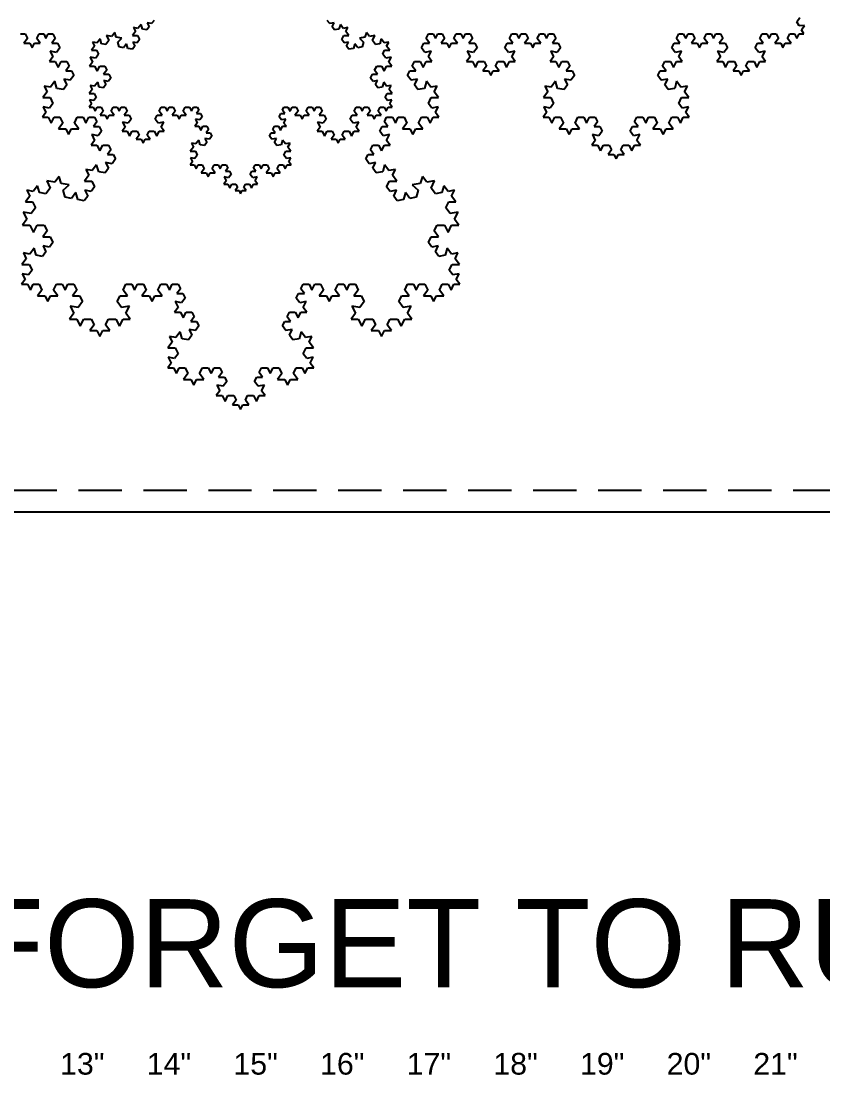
# Model space of a CAD drawing. Header units: inches. Extents: x 15 to 91, y 8 to 301.
# Drawn here: x 49.48 to 58.73, y 233.04 to 245.2 of the extents above; entities that cross this region are included whole.
import ezdxf

# ---------------------------------------------------------------- set-up
doc = ezdxf.new("R2010")
doc.units = ezdxf.units.IN
doc.header["$MEASUREMENT"] = 0
doc.linetypes.add('DASHED', pattern=[0.75, 0.5, -0.25])
doc.layers.get('Defpoints').update_dxf_attribs({"true_color": 0x000000})
doc.layers.add('2 - Engrave - Shallow (VECTOR)', color=1, linetype='Continuous', true_color=0xff0000)

msp = doc.modelspace()

# ---------------------------------------------------------------- linework, layer by layer
at = {"layer": '2 - Engrave - Shallow (VECTOR)'}
for p, q in [((51.013, 245.207), (50.985, 245.17)), ((53.041, 245.17), (53.013, 245.207)), ((58.433, 245.191), (58.466, 245.241)), ((50.8, 245.077), (50.765, 245.031)), ((50.828, 245.114), (50.777, 245.123)), ((50.777, 245.123), (50.8, 245.077)), ((50.863, 245.16), (50.828, 245.114)), ((50.879, 245.105), (50.863, 245.16)), ((50.93, 245.096), (50.879, 245.105)), ((50.958, 245.133), (50.93, 245.096)), ((50.985, 245.17), (50.934, 245.179)), ((50.934, 245.179), (50.958, 245.133)), ((53.092, 245.179), (53.041, 245.17)), ((53.069, 245.133), (53.092, 245.179)), ((53.097, 245.096), (53.069, 245.133)), ((53.147, 245.105), (53.097, 245.096)), ((53.164, 245.16), (53.147, 245.105)), ((53.198, 245.114), (53.164, 245.16)), ((53.249, 245.123), (53.198, 245.114)), ((53.226, 245.077), (53.249, 245.123)), ((53.261, 245.031), (53.226, 245.077)), ((58.46, 245.145), (58.433, 245.191)), ((58.519, 245.148), (58.46, 245.145)), ((58.486, 245.098), (58.519, 245.148)), ((58.513, 245.052), (58.486, 245.098)), ((49.472, 245.052), (49.526, 245.052)), ((49.552, 244.999), (49.512, 244.945)), ((49.526, 245.052), (49.552, 244.999)), ((49.659, 244.999), (49.686, 245.052)), ((49.699, 244.945), (49.659, 244.999)), ((49.686, 245.052), (49.74, 245.052)), ((49.74, 245.052), (49.766, 244.999)), ((49.766, 244.999), (49.793, 245.052)), ((49.793, 245.052), (49.847, 245.052)), ((49.873, 244.999), (49.833, 244.945)), ((49.847, 245.052), (49.873, 244.999)), ((50.356, 244.948), (50.305, 244.957)), ((50.305, 244.957), (50.328, 244.91)), ((50.39, 244.994), (50.356, 244.948)), ((50.407, 244.938), (50.39, 244.994)), ((50.492, 244.975), (50.458, 244.929)), ((50.527, 245.022), (50.463, 245.033)), ((50.463, 245.033), (50.492, 244.975)), ((50.562, 245.068), (50.527, 245.022)), ((50.578, 245.012), (50.562, 245.068)), ((50.642, 245.001), (50.578, 245.012)), ((50.594, 244.957), (50.642, 245.001)), ((50.61, 244.901), (50.594, 244.957)), ((50.765, 245.031), (50.823, 245.031)), ((50.819, 244.948), (50.768, 244.957)), ((50.768, 244.957), (50.791, 244.91)), ((50.847, 244.985), (50.819, 244.948)), ((50.823, 245.031), (50.847, 244.985)), ((53.18, 244.985), (53.203, 245.031)), ((53.208, 244.948), (53.18, 244.985)), ((53.203, 245.031), (53.261, 245.031)), ((53.259, 244.957), (53.208, 244.948)), ((53.235, 244.91), (53.259, 244.957)), ((53.448, 245.012), (53.385, 245.001)), ((53.385, 245.001), (53.432, 244.957)), ((53.432, 244.957), (53.416, 244.901)), ((53.465, 245.068), (53.448, 245.012)), ((53.499, 245.022), (53.465, 245.068)), ((53.563, 245.033), (53.499, 245.022)), ((53.534, 244.975), (53.563, 245.033)), ((53.569, 244.929), (53.534, 244.975)), ((53.636, 244.994), (53.62, 244.938)), ((53.671, 244.948), (53.636, 244.994)), ((53.722, 244.957), (53.671, 244.948)), ((53.698, 244.91), (53.722, 244.957)), ((54.153, 244.999), (54.18, 245.052)), ((54.193, 244.945), (54.153, 244.999)), ((54.18, 245.052), (54.233, 245.052)), ((54.233, 245.052), (54.26, 244.999)), ((54.26, 244.999), (54.287, 245.052)), ((54.287, 245.052), (54.34, 245.052)), ((54.367, 244.999), (54.327, 244.945)), ((54.34, 245.052), (54.367, 244.999)), ((54.474, 244.999), (54.501, 245.052)), ((54.514, 244.945), (54.474, 244.999)), ((54.501, 245.052), (54.554, 245.052)), ((54.554, 245.052), (54.581, 244.999)), ((54.581, 244.999), (54.608, 245.052)), ((54.608, 245.052), (54.661, 245.052)), ((54.688, 244.999), (54.648, 244.945)), ((54.661, 245.052), (54.688, 244.999)), ((55.116, 244.999), (55.143, 245.052)), ((55.156, 244.945), (55.116, 244.999)), ((55.143, 245.052), (55.196, 245.052)), ((55.196, 245.052), (55.223, 244.999)), ((55.223, 244.999), (55.25, 245.052)), ((55.25, 245.052), (55.303, 245.052)), ((55.33, 244.999), (55.29, 244.945)), ((55.303, 245.052), (55.33, 244.999)), ((55.437, 244.999), (55.464, 245.052)), ((55.477, 244.945), (55.437, 244.999)), ((55.464, 245.052), (55.517, 245.052)), ((55.517, 245.052), (55.544, 244.999)), ((55.544, 244.999), (55.571, 245.052)), ((55.571, 245.052), (55.624, 245.052)), ((55.651, 244.999), (55.611, 244.945)), ((55.624, 245.052), (55.651, 244.999)), ((57.042, 244.999), (57.069, 245.052)), ((57.082, 244.945), (57.042, 244.999)), ((57.069, 245.052), (57.122, 245.052)), ((57.122, 245.052), (57.149, 244.999)), ((57.149, 244.999), (57.176, 245.052)), ((57.176, 245.052), (57.229, 245.052)), ((57.256, 244.999), (57.216, 244.945)), ((57.229, 245.052), (57.256, 244.999)), ((57.363, 244.999), (57.39, 245.052)), ((57.403, 244.945), (57.363, 244.999)), ((57.39, 245.052), (57.443, 245.052)), ((57.443, 245.052), (57.47, 244.999)), ((57.47, 244.999), (57.497, 245.052)), ((57.497, 245.052), (57.55, 245.052)), ((57.577, 244.999), (57.537, 244.945)), ((57.55, 245.052), (57.577, 244.999)), ((58.005, 244.999), (58.032, 245.052)), ((58.045, 244.945), (58.005, 244.999)), ((58.032, 245.052), (58.085, 245.052)), ((58.085, 245.052), (58.112, 244.999)), ((58.112, 244.999), (58.139, 245.052)), ((58.139, 245.052), (58.192, 245.052)), ((58.219, 244.999), (58.179, 244.945)), ((58.192, 245.052), (58.219, 244.999)), ((58.326, 244.999), (58.353, 245.052)), ((58.366, 244.945), (58.326, 244.999)), ((58.353, 245.052), (58.406, 245.052)), ((58.406, 245.052), (58.433, 244.999)), ((58.433, 244.999), (58.46, 245.052)), ((58.46, 245.052), (58.513, 245.052)), ((49.512, 244.945), (49.579, 244.945)), ((49.579, 244.945), (49.606, 244.892)), ((49.606, 244.892), (49.633, 244.945)), ((49.633, 244.945), (49.699, 244.945)), ((49.887, 244.838), (49.813, 244.851)), ((49.813, 244.851), (49.847, 244.785)), ((49.833, 244.945), (49.9, 244.945)), ((49.927, 244.892), (49.887, 244.838)), ((49.9, 244.945), (49.927, 244.892)), ((50.328, 244.91), (50.293, 244.864)), ((50.293, 244.864), (50.351, 244.864)), ((50.351, 244.864), (50.374, 244.818)), ((50.458, 244.929), (50.407, 244.938)), ((50.661, 244.892), (50.61, 244.901)), ((50.696, 244.938), (50.661, 244.892)), ((50.712, 244.883), (50.696, 244.938)), ((50.763, 244.873), (50.712, 244.883)), ((50.791, 244.91), (50.763, 244.873)), ((53.263, 244.873), (53.235, 244.91)), ((53.314, 244.883), (53.263, 244.873)), ((53.33, 244.938), (53.314, 244.883)), ((53.365, 244.892), (53.33, 244.938)), ((53.416, 244.901), (53.365, 244.892)), ((53.62, 244.938), (53.569, 244.929)), ((53.652, 244.818), (53.675, 244.864)), ((53.675, 244.864), (53.733, 244.864)), ((53.733, 244.864), (53.698, 244.91)), ((54.1, 244.892), (54.126, 244.945)), ((54.14, 244.838), (54.1, 244.892)), ((54.126, 244.945), (54.193, 244.945)), ((54.213, 244.851), (54.14, 244.838)), ((54.18, 244.785), (54.213, 244.851)), ((54.327, 244.945), (54.394, 244.945)), ((54.394, 244.945), (54.421, 244.892)), ((54.421, 244.892), (54.447, 244.945)), ((54.447, 244.945), (54.514, 244.945)), ((54.701, 244.838), (54.628, 244.851)), ((54.628, 244.851), (54.661, 244.785)), ((54.648, 244.945), (54.715, 244.945)), ((54.742, 244.892), (54.701, 244.838)), ((54.715, 244.945), (54.742, 244.892)), ((55.063, 244.892), (55.089, 244.945)), ((55.103, 244.838), (55.063, 244.892)), ((55.089, 244.945), (55.156, 244.945)), ((55.176, 244.851), (55.103, 244.838)), ((55.143, 244.785), (55.176, 244.851)), ((55.29, 244.945), (55.357, 244.945)), ((55.357, 244.945), (55.384, 244.892)), ((55.384, 244.892), (55.41, 244.945)), ((55.41, 244.945), (55.477, 244.945)), ((55.664, 244.838), (55.591, 244.851)), ((55.591, 244.851), (55.624, 244.785)), ((55.611, 244.945), (55.678, 244.945)), ((55.705, 244.892), (55.664, 244.838)), ((55.678, 244.945), (55.705, 244.892)), ((56.988, 244.892), (57.015, 244.945)), ((57.029, 244.838), (56.988, 244.892)), ((57.015, 244.945), (57.082, 244.945)), ((57.102, 244.851), (57.029, 244.838)), ((57.069, 244.785), (57.102, 244.851)), ((57.216, 244.945), (57.283, 244.945)), ((57.283, 244.945), (57.309, 244.892)), ((57.309, 244.892), (57.336, 244.945)), ((57.336, 244.945), (57.403, 244.945)), ((57.59, 244.838), (57.517, 244.851)), ((57.517, 244.851), (57.55, 244.785)), ((57.537, 244.945), (57.604, 244.945)), ((57.63, 244.892), (57.59, 244.838)), ((57.604, 244.945), (57.63, 244.892)), ((57.951, 244.892), (57.978, 244.945)), ((57.992, 244.838), (57.951, 244.892)), ((57.978, 244.945), (58.045, 244.945)), ((58.065, 244.851), (57.992, 244.838)), ((58.032, 244.785), (58.065, 244.851)), ((58.179, 244.945), (58.246, 244.945)), ((58.246, 244.945), (58.272, 244.892)), ((58.272, 244.892), (58.299, 244.945)), ((58.299, 244.945), (58.366, 244.945)), ((49.847, 244.785), (49.806, 244.731)), ((49.806, 244.731), (49.873, 244.731)), ((49.873, 244.731), (49.907, 244.664)), ((49.907, 244.664), (49.94, 244.731)), ((49.94, 244.731), (50.007, 244.731)), ((50.007, 244.731), (50.034, 244.678)), ((50.305, 244.725), (50.27, 244.679)), ((50.34, 244.772), (50.276, 244.783)), ((50.276, 244.783), (50.305, 244.725)), ((50.374, 244.818), (50.34, 244.772)), ((53.687, 244.772), (53.652, 244.818)), ((53.75, 244.783), (53.687, 244.772)), ((53.722, 244.725), (53.75, 244.783)), ((53.756, 244.679), (53.722, 244.725)), ((53.993, 244.678), (54.019, 244.731)), ((54.019, 244.731), (54.086, 244.731)), ((54.086, 244.731), (54.12, 244.664)), ((54.12, 244.664), (54.153, 244.731)), ((54.153, 244.731), (54.22, 244.731)), ((54.22, 244.731), (54.18, 244.785)), ((54.661, 244.785), (54.621, 244.731)), ((54.621, 244.731), (54.688, 244.731)), ((54.688, 244.731), (54.722, 244.664)), ((54.722, 244.664), (54.755, 244.731)), ((54.755, 244.731), (54.822, 244.731)), ((54.822, 244.731), (54.849, 244.678)), ((54.956, 244.678), (54.982, 244.731)), ((54.982, 244.731), (55.049, 244.731)), ((55.049, 244.731), (55.083, 244.664)), ((55.083, 244.664), (55.116, 244.731)), ((55.116, 244.731), (55.183, 244.731)), ((55.183, 244.731), (55.143, 244.785)), ((55.624, 244.785), (55.584, 244.731)), ((55.584, 244.731), (55.651, 244.731)), ((55.651, 244.731), (55.684, 244.664)), ((55.684, 244.664), (55.718, 244.731)), ((55.718, 244.731), (55.785, 244.731)), ((55.785, 244.731), (55.812, 244.678)), ((56.881, 244.678), (56.908, 244.731)), ((56.908, 244.731), (56.975, 244.731)), ((56.975, 244.731), (57.009, 244.664)), ((57.009, 244.664), (57.042, 244.731)), ((57.042, 244.731), (57.109, 244.731)), ((57.109, 244.731), (57.069, 244.785)), ((57.55, 244.785), (57.51, 244.731)), ((57.51, 244.731), (57.577, 244.731)), ((57.577, 244.731), (57.61, 244.664)), ((57.61, 244.664), (57.644, 244.731)), ((57.644, 244.731), (57.711, 244.731)), ((57.711, 244.731), (57.737, 244.678)), ((57.844, 244.678), (57.871, 244.731)), ((57.871, 244.731), (57.938, 244.731)), ((57.938, 244.731), (57.972, 244.664)), ((57.972, 244.664), (58.005, 244.731)), ((58.005, 244.731), (58.072, 244.731)), ((58.072, 244.731), (58.032, 244.785)), ((50.034, 244.678), (49.994, 244.624)), ((49.994, 244.624), (50.06, 244.624)), ((50.06, 244.624), (50.087, 244.571)), ((50.27, 244.679), (50.328, 244.679)), ((50.328, 244.679), (50.357, 244.621)), ((50.357, 244.621), (50.386, 244.679)), ((50.386, 244.679), (50.444, 244.679)), ((50.467, 244.633), (50.432, 244.586)), ((50.444, 244.679), (50.467, 244.633)), ((53.559, 244.633), (53.583, 244.679)), ((53.594, 244.586), (53.559, 244.633)), ((53.583, 244.679), (53.64, 244.679)), ((53.64, 244.679), (53.669, 244.621)), ((53.669, 244.621), (53.698, 244.679)), ((53.698, 244.679), (53.756, 244.679)), ((53.939, 244.571), (53.966, 244.624)), ((53.966, 244.624), (54.033, 244.624)), ((54.033, 244.624), (53.993, 244.678)), ((54.849, 244.678), (54.808, 244.624)), ((54.808, 244.624), (54.875, 244.624)), ((54.875, 244.624), (54.902, 244.571)), ((54.902, 244.571), (54.929, 244.624)), ((54.929, 244.624), (54.996, 244.624)), ((54.996, 244.624), (54.956, 244.678)), ((55.812, 244.678), (55.771, 244.624)), ((55.771, 244.624), (55.838, 244.624)), ((55.838, 244.624), (55.865, 244.571)), ((56.828, 244.571), (56.855, 244.624)), ((56.855, 244.624), (56.922, 244.624)), ((56.922, 244.624), (56.881, 244.678)), ((57.737, 244.678), (57.697, 244.624)), ((57.697, 244.624), (57.764, 244.624)), ((57.764, 244.624), (57.791, 244.571)), ((57.791, 244.571), (57.818, 244.624)), ((57.818, 244.624), (57.885, 244.624)), ((57.885, 244.624), (57.844, 244.678)), ((49.87, 244.504), (49.82, 244.437)), ((49.893, 244.423), (49.87, 244.504)), ((50.047, 244.517), (49.974, 244.53)), ((49.974, 244.53), (50.007, 244.464)), ((50.087, 244.571), (50.047, 244.517)), ((50.363, 244.494), (50.328, 244.448)), ((50.379, 244.438), (50.363, 244.494)), ((50.432, 244.586), (50.49, 244.586)), ((50.485, 244.503), (50.434, 244.512)), ((50.434, 244.512), (50.458, 244.466)), ((50.513, 244.54), (50.485, 244.503)), ((50.49, 244.586), (50.513, 244.54)), ((53.513, 244.54), (53.536, 244.586)), ((53.541, 244.503), (53.513, 244.54)), ((53.536, 244.586), (53.594, 244.586)), ((53.592, 244.512), (53.541, 244.503)), ((53.569, 244.466), (53.592, 244.512)), ((53.664, 244.494), (53.647, 244.438)), ((53.698, 244.448), (53.664, 244.494)), ((53.979, 244.517), (53.939, 244.571)), ((54.053, 244.53), (53.979, 244.517)), ((54.019, 244.464), (54.053, 244.53)), ((54.156, 244.504), (54.133, 244.423)), ((54.207, 244.437), (54.156, 244.504)), ((55.648, 244.504), (55.598, 244.437)), ((55.671, 244.423), (55.648, 244.504)), ((55.825, 244.517), (55.751, 244.53)), ((55.751, 244.53), (55.785, 244.464)), ((55.865, 244.571), (55.825, 244.517)), ((56.868, 244.517), (56.828, 244.571)), ((56.942, 244.53), (56.868, 244.517)), ((56.908, 244.464), (56.942, 244.53)), ((57.045, 244.504), (57.022, 244.423)), ((57.095, 244.437), (57.045, 244.504)), ((49.78, 244.383), (49.729, 244.316)), ((49.82, 244.437), (49.746, 244.45)), ((49.746, 244.45), (49.78, 244.383)), ((49.967, 244.41), (49.893, 244.423)), ((50.007, 244.464), (49.967, 244.41)), ((50.3, 244.41), (50.265, 244.364)), ((50.265, 244.364), (50.323, 244.364)), ((50.328, 244.448), (50.277, 244.457)), ((50.277, 244.457), (50.3, 244.41)), ((50.323, 244.364), (50.347, 244.318)), ((50.43, 244.429), (50.379, 244.438)), ((50.458, 244.466), (50.43, 244.429)), ((53.597, 244.429), (53.569, 244.466)), ((53.647, 244.438), (53.597, 244.429)), ((53.68, 244.318), (53.703, 244.364)), ((53.749, 244.457), (53.698, 244.448)), ((53.703, 244.364), (53.761, 244.364)), ((53.726, 244.41), (53.749, 244.457)), ((53.761, 244.364), (53.726, 244.41)), ((54.059, 244.41), (54.019, 244.464)), ((54.133, 244.423), (54.059, 244.41)), ((54.28, 244.45), (54.207, 244.437)), ((54.247, 244.383), (54.28, 244.45)), ((54.297, 244.316), (54.247, 244.383)), ((55.557, 244.383), (55.507, 244.316)), ((55.598, 244.437), (55.524, 244.45)), ((55.524, 244.45), (55.557, 244.383)), ((55.745, 244.41), (55.671, 244.423)), ((55.785, 244.464), (55.745, 244.41)), ((56.948, 244.41), (56.908, 244.464)), ((57.022, 244.423), (56.948, 244.41)), ((57.169, 244.45), (57.095, 244.437)), ((57.136, 244.383), (57.169, 244.45)), ((57.186, 244.316), (57.136, 244.383)), ((49.729, 244.316), (49.813, 244.316)), ((49.847, 244.25), (49.806, 244.196)), ((49.813, 244.316), (49.847, 244.25)), ((50.291, 244.244), (50.263, 244.207)), ((50.319, 244.281), (50.268, 244.29)), ((50.268, 244.29), (50.291, 244.244)), ((50.347, 244.318), (50.319, 244.281)), ((53.708, 244.281), (53.68, 244.318)), ((53.759, 244.29), (53.708, 244.281)), ((53.735, 244.244), (53.759, 244.29)), ((53.763, 244.207), (53.735, 244.244)), ((54.18, 244.25), (54.213, 244.316)), ((54.22, 244.196), (54.18, 244.25)), ((54.213, 244.316), (54.297, 244.316)), ((55.507, 244.316), (55.591, 244.316)), ((55.624, 244.25), (55.584, 244.196)), ((55.591, 244.316), (55.624, 244.25)), ((57.069, 244.25), (57.102, 244.316)), ((57.109, 244.196), (57.069, 244.25)), ((57.102, 244.316), (57.186, 244.316)), ((49.766, 244.143), (49.726, 244.089)), ((49.806, 244.196), (49.733, 244.209)), ((49.733, 244.209), (49.766, 244.143)), ((50.263, 244.207), (50.309, 244.207)), ((50.309, 244.207), (50.333, 244.16)), ((50.333, 244.16), (50.356, 244.207)), ((50.356, 244.207), (50.402, 244.207)), ((50.425, 244.16), (50.39, 244.114)), ((50.39, 244.114), (50.448, 244.114)), ((50.402, 244.207), (50.425, 244.16)), ((50.448, 244.114), (50.472, 244.068)), ((50.472, 244.068), (50.495, 244.114)), ((50.495, 244.114), (50.553, 244.114)), ((50.518, 244.16), (50.541, 244.207)), ((50.553, 244.114), (50.518, 244.16)), ((50.541, 244.207), (50.587, 244.207)), ((50.587, 244.207), (50.61, 244.16)), ((50.61, 244.16), (50.634, 244.207)), ((50.634, 244.207), (50.68, 244.207)), ((50.703, 244.16), (50.668, 244.114)), ((50.668, 244.114), (50.726, 244.114)), ((50.68, 244.207), (50.703, 244.16)), ((50.726, 244.114), (50.749, 244.068)), ((51.027, 244.068), (51.05, 244.114)), ((51.05, 244.114), (51.108, 244.114)), ((51.073, 244.16), (51.097, 244.207)), ((51.108, 244.114), (51.073, 244.16)), ((51.097, 244.207), (51.143, 244.207)), ((51.143, 244.207), (51.166, 244.16)), ((51.166, 244.16), (51.189, 244.207)), ((51.189, 244.207), (51.235, 244.207)), ((51.259, 244.16), (51.224, 244.114)), ((51.224, 244.114), (51.282, 244.114)), ((51.235, 244.207), (51.259, 244.16)), ((51.282, 244.114), (51.305, 244.068)), ((51.305, 244.068), (51.328, 244.114)), ((51.328, 244.114), (51.386, 244.114)), ((51.351, 244.16), (51.374, 244.207)), ((51.386, 244.114), (51.351, 244.16)), ((51.374, 244.207), (51.421, 244.207)), ((51.421, 244.207), (51.444, 244.16)), ((51.444, 244.16), (51.467, 244.207)), ((51.467, 244.207), (51.513, 244.207)), ((51.532, 244.17), (51.504, 244.133)), ((51.504, 244.133), (51.55, 244.133)), ((51.513, 244.207), (51.532, 244.17)), ((51.55, 244.133), (51.569, 244.096)), ((52.458, 244.096), (52.476, 244.133)), ((52.476, 244.133), (52.522, 244.133)), ((52.495, 244.17), (52.513, 244.207)), ((52.522, 244.133), (52.495, 244.17)), ((52.513, 244.207), (52.559, 244.207)), ((52.559, 244.207), (52.583, 244.16)), ((52.583, 244.16), (52.606, 244.207)), ((52.606, 244.207), (52.652, 244.207)), ((52.675, 244.16), (52.64, 244.114)), ((52.64, 244.114), (52.698, 244.114)), ((52.652, 244.207), (52.675, 244.16)), ((52.698, 244.114), (52.722, 244.068)), ((52.722, 244.068), (52.745, 244.114)), ((52.745, 244.114), (52.803, 244.114)), ((52.768, 244.16), (52.791, 244.207)), ((52.803, 244.114), (52.768, 244.16)), ((52.791, 244.207), (52.837, 244.207)), ((52.837, 244.207), (52.86, 244.16)), ((52.86, 244.16), (52.884, 244.207)), ((52.884, 244.207), (52.93, 244.207)), ((52.953, 244.16), (52.918, 244.114)), ((52.918, 244.114), (52.976, 244.114)), ((52.93, 244.207), (52.953, 244.16)), ((52.976, 244.114), (52.999, 244.068)), ((53.277, 244.068), (53.3, 244.114)), ((53.3, 244.114), (53.358, 244.114)), ((53.323, 244.16), (53.347, 244.207)), ((53.358, 244.114), (53.323, 244.16)), ((53.347, 244.207), (53.393, 244.207)), ((53.393, 244.207), (53.416, 244.16)), ((53.416, 244.16), (53.439, 244.207)), ((53.439, 244.207), (53.485, 244.207)), ((53.509, 244.16), (53.474, 244.114)), ((53.474, 244.114), (53.532, 244.114)), ((53.485, 244.207), (53.509, 244.16)), ((53.532, 244.114), (53.555, 244.068)), ((53.555, 244.068), (53.578, 244.114)), ((53.578, 244.114), (53.636, 244.114)), ((53.601, 244.16), (53.624, 244.207)), ((53.636, 244.114), (53.601, 244.16)), ((53.624, 244.207), (53.671, 244.207)), ((53.671, 244.207), (53.694, 244.16)), ((53.694, 244.16), (53.717, 244.207)), ((53.717, 244.207), (53.763, 244.207)), ((54.294, 244.209), (54.22, 244.196)), ((54.26, 244.143), (54.294, 244.209)), ((54.3, 244.089), (54.26, 244.143)), ((55.544, 244.143), (55.504, 244.089)), ((55.584, 244.196), (55.511, 244.209)), ((55.511, 244.209), (55.544, 244.143)), ((57.182, 244.209), (57.109, 244.196)), ((57.149, 244.143), (57.182, 244.209)), ((57.189, 244.089), (57.149, 244.143)), ((49.726, 244.089), (49.793, 244.089)), ((49.793, 244.089), (49.826, 244.022)), ((49.826, 244.022), (49.86, 244.089)), ((49.86, 244.089), (49.927, 244.089)), ((49.96, 244.022), (49.91, 243.955)), ((49.927, 244.089), (49.96, 244.022)), ((50.094, 244.022), (50.127, 244.089)), ((50.144, 243.955), (50.094, 244.022)), ((50.127, 244.089), (50.194, 244.089)), ((50.194, 244.089), (50.228, 244.022)), ((50.228, 244.022), (50.261, 244.089)), ((50.261, 244.089), (50.328, 244.089)), ((50.355, 244.036), (50.315, 243.982)), ((50.315, 243.982), (50.381, 243.982)), ((50.328, 244.089), (50.355, 244.036)), ((50.381, 243.982), (50.408, 243.929)), ((50.715, 244.022), (50.651, 244.033)), ((50.651, 244.033), (50.68, 243.975)), ((50.749, 244.068), (50.715, 244.022)), ((51.062, 244.022), (51.027, 244.068)), ((51.125, 244.033), (51.062, 244.022)), ((51.097, 243.975), (51.125, 244.033)), ((51.513, 244.022), (51.485, 243.985)), ((51.485, 243.985), (51.532, 243.985)), ((51.541, 244.059), (51.49, 244.068)), ((51.49, 244.068), (51.513, 244.022)), ((51.532, 243.985), (51.555, 243.938)), ((51.569, 244.096), (51.541, 244.059)), ((51.555, 243.938), (51.578, 243.985)), ((51.578, 243.985), (51.624, 243.985)), ((51.624, 243.985), (51.643, 243.948)), ((52.384, 243.948), (52.402, 243.985)), ((52.402, 243.985), (52.448, 243.985)), ((52.448, 243.985), (52.472, 243.938)), ((52.485, 244.059), (52.458, 244.096)), ((52.472, 243.938), (52.495, 243.985)), ((52.536, 244.068), (52.485, 244.059)), ((52.495, 243.985), (52.541, 243.985)), ((52.513, 244.022), (52.536, 244.068)), ((52.541, 243.985), (52.513, 244.022)), ((52.965, 244.022), (52.901, 244.033)), ((52.901, 244.033), (52.93, 243.975)), ((52.999, 244.068), (52.965, 244.022)), ((53.312, 244.022), (53.277, 244.068)), ((53.375, 244.033), (53.312, 244.022)), ((53.347, 243.975), (53.375, 244.033)), ((53.618, 243.929), (53.645, 243.982)), ((53.645, 243.982), (53.712, 243.982)), ((53.672, 244.036), (53.698, 244.089)), ((53.712, 243.982), (53.672, 244.036)), ((53.698, 244.089), (53.765, 244.089)), ((53.765, 244.089), (53.799, 244.022)), ((53.799, 244.022), (53.832, 244.089)), ((53.832, 244.089), (53.899, 244.089)), ((53.932, 244.022), (53.882, 243.955)), ((53.899, 244.089), (53.932, 244.022)), ((54.066, 244.022), (54.1, 244.089)), ((54.116, 243.955), (54.066, 244.022)), ((54.1, 244.089), (54.166, 244.089)), ((54.166, 244.089), (54.2, 244.022)), ((54.2, 244.022), (54.233, 244.089)), ((54.233, 244.089), (54.3, 244.089)), ((55.504, 244.089), (55.571, 244.089)), ((55.571, 244.089), (55.604, 244.022)), ((55.604, 244.022), (55.638, 244.089)), ((55.638, 244.089), (55.705, 244.089)), ((55.738, 244.022), (55.688, 243.955)), ((55.705, 244.089), (55.738, 244.022)), ((55.872, 244.022), (55.905, 244.089)), ((55.922, 243.955), (55.872, 244.022)), ((55.905, 244.089), (55.972, 244.089)), ((55.972, 244.089), (56.005, 244.022)), ((56.005, 244.022), (56.039, 244.089)), ((56.039, 244.089), (56.106, 244.089)), ((56.133, 244.036), (56.092, 243.982)), ((56.092, 243.982), (56.159, 243.982)), ((56.106, 244.089), (56.133, 244.036)), ((56.159, 243.982), (56.186, 243.929)), ((56.507, 243.929), (56.534, 243.982)), ((56.534, 243.982), (56.601, 243.982)), ((56.56, 244.036), (56.587, 244.089)), ((56.601, 243.982), (56.56, 244.036)), ((56.587, 244.089), (56.654, 244.089)), ((56.654, 244.089), (56.688, 244.022)), ((56.688, 244.022), (56.721, 244.089)), ((56.721, 244.089), (56.788, 244.089)), ((56.821, 244.022), (56.771, 243.955)), ((56.788, 244.089), (56.821, 244.022)), ((56.955, 244.022), (56.988, 244.089)), ((57.005, 243.955), (56.955, 244.022)), ((56.988, 244.089), (57.055, 244.089)), ((57.055, 244.089), (57.089, 244.022)), ((57.089, 244.022), (57.122, 244.089)), ((57.122, 244.089), (57.189, 244.089)), ((49.91, 243.955), (49.994, 243.955)), ((49.994, 243.955), (50.027, 243.889)), ((50.027, 243.889), (50.06, 243.955)), ((50.06, 243.955), (50.144, 243.955)), ((50.368, 243.875), (50.295, 243.889)), ((50.295, 243.889), (50.328, 243.822)), ((50.408, 243.929), (50.368, 243.875)), ((50.68, 243.975), (50.645, 243.929)), ((50.645, 243.929), (50.703, 243.929)), ((50.703, 243.929), (50.732, 243.871)), ((50.732, 243.871), (50.761, 243.929)), ((50.761, 243.929), (50.819, 243.929)), ((50.842, 243.883), (50.807, 243.836)), ((50.819, 243.929), (50.842, 243.883)), ((50.934, 243.883), (50.958, 243.929)), ((50.969, 243.836), (50.934, 243.883)), ((50.958, 243.929), (51.015, 243.929)), ((51.015, 243.929), (51.044, 243.871)), ((51.044, 243.871), (51.073, 243.929)), ((51.073, 243.929), (51.131, 243.929)), ((51.131, 243.929), (51.097, 243.975)), ((51.643, 243.948), (51.615, 243.91)), ((51.615, 243.91), (51.661, 243.91)), ((51.68, 243.873), (51.652, 243.836)), ((51.661, 243.91), (51.68, 243.873)), ((52.347, 243.873), (52.365, 243.91)), ((52.374, 243.836), (52.347, 243.873)), ((52.365, 243.91), (52.411, 243.91)), ((52.411, 243.91), (52.384, 243.948)), ((52.93, 243.975), (52.895, 243.929)), ((52.895, 243.929), (52.953, 243.929)), ((52.953, 243.929), (52.982, 243.871)), ((52.982, 243.871), (53.011, 243.929)), ((53.011, 243.929), (53.069, 243.929)), ((53.092, 243.883), (53.057, 243.836)), ((53.069, 243.929), (53.092, 243.883)), ((53.184, 243.883), (53.208, 243.929)), ((53.219, 243.836), (53.184, 243.883)), ((53.208, 243.929), (53.265, 243.929)), ((53.265, 243.929), (53.294, 243.871)), ((53.294, 243.871), (53.323, 243.929)), ((53.323, 243.929), (53.381, 243.929)), ((53.381, 243.929), (53.347, 243.975)), ((53.658, 243.875), (53.618, 243.929)), ((53.732, 243.889), (53.658, 243.875)), ((53.698, 243.822), (53.732, 243.889)), ((53.882, 243.955), (53.966, 243.955)), ((53.966, 243.955), (53.999, 243.889)), ((53.999, 243.889), (54.033, 243.955)), ((54.033, 243.955), (54.116, 243.955)), ((55.688, 243.955), (55.771, 243.955)), ((55.771, 243.955), (55.805, 243.889)), ((55.805, 243.889), (55.838, 243.955)), ((55.838, 243.955), (55.922, 243.955)), ((56.146, 243.875), (56.072, 243.889)), ((56.072, 243.889), (56.106, 243.822)), ((56.186, 243.929), (56.146, 243.875)), ((56.547, 243.875), (56.507, 243.929)), ((56.621, 243.889), (56.547, 243.875)), ((56.587, 243.822), (56.621, 243.889)), ((56.771, 243.955), (56.855, 243.955)), ((56.855, 243.955), (56.888, 243.889)), ((56.888, 243.889), (56.922, 243.955)), ((56.922, 243.955), (57.005, 243.955)), ((50.328, 243.822), (50.288, 243.768)), ((50.288, 243.768), (50.355, 243.768)), ((50.355, 243.768), (50.388, 243.701)), ((50.388, 243.701), (50.422, 243.768)), ((50.422, 243.768), (50.488, 243.768)), ((50.488, 243.768), (50.515, 243.715)), ((50.807, 243.836), (50.865, 243.836)), ((50.865, 243.836), (50.888, 243.79)), ((50.888, 243.79), (50.911, 243.836)), ((50.911, 243.836), (50.969, 243.836)), ((51.467, 243.744), (51.432, 243.698)), ((51.495, 243.781), (51.444, 243.79)), ((51.444, 243.79), (51.467, 243.744)), ((51.529, 243.827), (51.495, 243.781)), ((51.546, 243.772), (51.529, 243.827)), ((51.597, 243.762), (51.546, 243.772)), ((51.624, 243.799), (51.597, 243.762)), ((51.652, 243.836), (51.601, 243.846)), ((51.601, 243.846), (51.624, 243.799)), ((52.425, 243.846), (52.374, 243.836)), ((52.402, 243.799), (52.425, 243.846)), ((52.43, 243.762), (52.402, 243.799)), ((52.481, 243.772), (52.43, 243.762)), ((52.497, 243.827), (52.481, 243.772)), ((52.532, 243.781), (52.497, 243.827)), ((52.583, 243.79), (52.532, 243.781)), ((52.559, 243.744), (52.583, 243.79)), ((52.594, 243.698), (52.559, 243.744)), ((53.057, 243.836), (53.115, 243.836)), ((53.115, 243.836), (53.138, 243.79)), ((53.138, 243.79), (53.161, 243.836)), ((53.161, 243.836), (53.219, 243.836)), ((53.511, 243.715), (53.538, 243.768)), ((53.538, 243.768), (53.605, 243.768)), ((53.605, 243.768), (53.638, 243.701)), ((53.638, 243.701), (53.672, 243.768)), ((53.672, 243.768), (53.738, 243.768)), ((53.738, 243.768), (53.698, 243.822)), ((56.106, 243.822), (56.066, 243.768)), ((56.066, 243.768), (56.133, 243.768)), ((56.133, 243.768), (56.166, 243.701)), ((56.166, 243.701), (56.199, 243.768)), ((56.199, 243.768), (56.266, 243.768)), ((56.266, 243.768), (56.293, 243.715)), ((56.4, 243.715), (56.427, 243.768)), ((56.427, 243.768), (56.494, 243.768)), ((56.494, 243.768), (56.527, 243.701)), ((56.527, 243.701), (56.56, 243.768)), ((56.56, 243.768), (56.627, 243.768)), ((56.627, 243.768), (56.587, 243.822)), ((50.515, 243.715), (50.475, 243.661)), ((50.475, 243.661), (50.542, 243.661)), ((50.542, 243.661), (50.569, 243.608)), ((51.432, 243.698), (51.49, 243.698)), ((51.485, 243.614), (51.434, 243.623)), ((51.434, 243.623), (51.458, 243.577)), ((51.513, 243.651), (51.485, 243.614)), ((51.49, 243.698), (51.513, 243.651)), ((52.513, 243.651), (52.536, 243.698)), ((52.541, 243.614), (52.513, 243.651)), ((52.536, 243.698), (52.594, 243.698)), ((52.592, 243.623), (52.541, 243.614)), ((52.569, 243.577), (52.592, 243.623)), ((53.458, 243.608), (53.484, 243.661)), ((53.484, 243.661), (53.551, 243.661)), ((53.551, 243.661), (53.511, 243.715)), ((56.293, 243.715), (56.253, 243.661)), ((56.253, 243.661), (56.32, 243.661)), ((56.32, 243.661), (56.347, 243.608)), ((56.347, 243.608), (56.373, 243.661)), ((56.373, 243.661), (56.44, 243.661)), ((56.44, 243.661), (56.4, 243.715)), ((50.351, 243.541), (50.301, 243.474)), ((50.375, 243.461), (50.351, 243.541)), ((50.488, 243.501), (50.448, 243.447)), ((50.529, 243.554), (50.455, 243.568)), ((50.455, 243.568), (50.488, 243.501)), ((50.569, 243.608), (50.529, 243.554)), ((51.458, 243.577), (51.43, 243.54)), ((51.43, 243.54), (51.476, 243.54)), ((51.476, 243.54), (51.499, 243.494)), ((51.499, 243.494), (51.522, 243.54)), ((51.522, 243.54), (51.569, 243.54)), ((51.569, 243.54), (51.592, 243.494)), ((51.684, 243.494), (51.708, 243.54)), ((51.708, 243.54), (51.754, 243.54)), ((51.754, 243.54), (51.777, 243.494)), ((51.777, 243.494), (51.8, 243.54)), ((51.8, 243.54), (51.847, 243.54)), ((51.865, 243.503), (51.837, 243.466)), ((51.847, 243.54), (51.865, 243.503)), ((52.161, 243.503), (52.18, 243.54)), ((52.189, 243.466), (52.161, 243.503)), ((52.18, 243.54), (52.226, 243.54)), ((52.226, 243.54), (52.249, 243.494)), ((52.249, 243.494), (52.272, 243.54)), ((52.272, 243.54), (52.319, 243.54)), ((52.319, 243.54), (52.342, 243.494)), ((52.434, 243.494), (52.458, 243.54)), ((52.458, 243.54), (52.504, 243.54)), ((52.504, 243.54), (52.527, 243.494)), ((52.527, 243.494), (52.55, 243.54)), ((52.55, 243.54), (52.597, 243.54)), ((52.597, 243.54), (52.569, 243.577)), ((53.498, 243.554), (53.458, 243.608)), ((53.571, 243.568), (53.498, 243.554)), ((53.538, 243.501), (53.571, 243.568)), ((53.578, 243.447), (53.538, 243.501)), ((53.675, 243.541), (53.652, 243.461)), ((53.725, 243.474), (53.675, 243.541)), ((49.917, 243.407), (49.867, 243.34)), ((49.94, 243.327), (49.917, 243.407)), ((50.261, 243.42), (50.211, 243.354)), ((50.301, 243.474), (50.228, 243.487)), ((50.228, 243.487), (50.261, 243.42)), ((50.448, 243.447), (50.375, 243.461)), ((51.592, 243.494), (51.557, 243.448)), ((51.557, 243.448), (51.615, 243.448)), ((51.615, 243.448), (51.638, 243.401)), ((51.638, 243.401), (51.661, 243.448)), ((51.661, 243.448), (51.719, 243.448)), ((51.719, 243.448), (51.684, 243.494)), ((51.874, 243.392), (51.823, 243.401)), ((51.823, 243.401), (51.847, 243.355)), ((51.837, 243.466), (51.884, 243.466)), ((51.902, 243.429), (51.874, 243.392)), ((51.884, 243.466), (51.902, 243.429)), ((52.124, 243.429), (52.143, 243.466)), ((52.152, 243.392), (52.124, 243.429)), ((52.143, 243.466), (52.189, 243.466)), ((52.203, 243.401), (52.152, 243.392)), ((52.18, 243.355), (52.203, 243.401)), ((52.342, 243.494), (52.307, 243.448)), ((52.307, 243.448), (52.365, 243.448)), ((52.365, 243.448), (52.388, 243.401)), ((52.388, 243.401), (52.411, 243.448)), ((52.411, 243.448), (52.469, 243.448)), ((52.469, 243.448), (52.434, 243.494)), ((53.652, 243.461), (53.578, 243.447)), ((53.799, 243.487), (53.725, 243.474)), ((53.765, 243.42), (53.799, 243.487)), ((53.815, 243.354), (53.765, 243.42)), ((54.11, 243.407), (54.086, 243.327)), ((54.16, 243.34), (54.11, 243.407)), ((49.669, 243.3), (49.619, 243.233)), ((49.693, 243.22), (49.669, 243.3)), ((49.816, 243.273), (49.766, 243.206)), ((49.867, 243.34), (49.775, 243.357)), ((49.775, 243.357), (49.816, 243.273)), ((50.032, 243.31), (49.94, 243.327)), ((49.964, 243.247), (50.032, 243.31)), ((50.211, 243.354), (50.295, 243.354)), ((50.328, 243.287), (50.288, 243.233)), ((50.295, 243.354), (50.328, 243.287)), ((51.847, 243.355), (51.819, 243.318)), ((51.819, 243.318), (51.865, 243.318)), ((51.865, 243.318), (51.888, 243.272)), ((51.888, 243.272), (51.911, 243.318)), ((51.911, 243.318), (51.958, 243.318)), ((51.976, 243.281), (51.948, 243.244)), ((51.958, 243.318), (51.976, 243.281)), ((52.05, 243.281), (52.069, 243.318)), ((52.078, 243.244), (52.05, 243.281)), ((52.069, 243.318), (52.115, 243.318)), ((52.115, 243.318), (52.138, 243.272)), ((52.138, 243.272), (52.161, 243.318)), ((52.161, 243.318), (52.208, 243.318)), ((52.208, 243.318), (52.18, 243.355)), ((53.698, 243.287), (53.732, 243.354)), ((53.738, 243.233), (53.698, 243.287)), ((53.732, 243.354), (53.815, 243.354)), ((54.086, 243.327), (53.994, 243.31)), ((53.994, 243.31), (54.063, 243.247)), ((54.252, 243.357), (54.16, 243.34)), ((54.21, 243.273), (54.252, 243.357)), ((54.26, 243.206), (54.21, 243.273)), ((54.357, 243.3), (54.334, 243.22)), ((54.407, 243.233), (54.357, 243.3)), ((49.579, 243.18), (49.529, 243.113)), ((49.619, 243.233), (49.546, 243.247)), ((49.546, 243.247), (49.579, 243.18)), ((49.766, 243.206), (49.693, 243.22)), ((49.987, 243.166), (49.964, 243.247)), ((50.06, 243.153), (49.987, 243.166)), ((50.111, 243.22), (50.06, 243.153)), ((50.134, 243.14), (50.111, 243.22)), ((50.208, 243.126), (50.134, 243.14)), ((50.248, 243.18), (50.208, 243.126)), ((50.288, 243.233), (50.214, 243.247)), ((50.214, 243.247), (50.248, 243.18)), ((51.948, 243.244), (51.995, 243.244)), ((51.995, 243.244), (52.013, 243.207)), ((52.013, 243.207), (52.032, 243.244)), ((52.032, 243.244), (52.078, 243.244)), ((53.812, 243.247), (53.738, 243.233)), ((53.779, 243.18), (53.812, 243.247)), ((53.819, 243.126), (53.779, 243.18)), ((53.892, 243.14), (53.819, 243.126)), ((53.916, 243.22), (53.892, 243.14)), ((53.966, 243.153), (53.916, 243.22)), ((54.039, 243.166), (53.966, 243.153)), ((54.063, 243.247), (54.039, 243.166)), ((54.334, 243.22), (54.26, 243.206)), ((54.481, 243.247), (54.407, 243.233)), ((54.447, 243.18), (54.481, 243.247)), ((54.497, 243.113), (54.447, 243.18)), ((49.529, 243.113), (49.612, 243.113)), ((49.646, 243.046), (49.596, 242.979)), ((49.612, 243.113), (49.646, 243.046)), ((54.38, 243.046), (54.414, 243.113)), ((54.431, 242.979), (54.38, 243.046)), ((54.414, 243.113), (54.497, 243.113)), ((49.546, 242.912), (49.495, 242.845)), ((49.596, 242.979), (49.504, 242.996)), ((49.504, 242.996), (49.546, 242.912)), ((54.523, 242.996), (54.431, 242.979)), ((54.481, 242.912), (54.523, 242.996)), ((54.531, 242.845), (54.481, 242.912)), ((49.495, 242.845), (49.579, 242.845)), ((49.579, 242.845), (49.621, 242.762)), ((49.621, 242.762), (49.663, 242.845)), ((49.663, 242.845), (49.746, 242.845)), ((49.78, 242.778), (49.729, 242.712)), ((49.746, 242.845), (49.78, 242.778)), ((54.247, 242.778), (54.28, 242.845)), ((54.297, 242.712), (54.247, 242.778)), ((54.28, 242.845), (54.364, 242.845)), ((54.364, 242.845), (54.406, 242.762)), ((54.406, 242.762), (54.447, 242.845)), ((54.447, 242.845), (54.531, 242.845)), ((49.729, 242.712), (49.813, 242.712)), ((49.847, 242.645), (49.806, 242.591)), ((49.813, 242.712), (49.847, 242.645)), ((54.18, 242.645), (54.213, 242.712)), ((54.22, 242.591), (54.18, 242.645)), ((54.213, 242.712), (54.297, 242.712)), ((49.579, 242.511), (49.505, 242.524)), ((49.505, 242.524), (49.539, 242.457)), ((49.629, 242.578), (49.579, 242.511)), ((49.653, 242.498), (49.629, 242.578)), ((49.766, 242.538), (49.726, 242.484)), ((49.806, 242.591), (49.733, 242.605)), ((49.733, 242.605), (49.766, 242.538)), ((54.294, 242.605), (54.22, 242.591)), ((54.26, 242.538), (54.294, 242.605)), ((54.3, 242.484), (54.26, 242.538)), ((54.397, 242.578), (54.374, 242.498)), ((54.447, 242.511), (54.397, 242.578)), ((54.521, 242.524), (54.447, 242.511)), ((54.487, 242.457), (54.521, 242.524)), ((49.539, 242.457), (49.489, 242.391)), ((49.726, 242.484), (49.653, 242.498)), ((54.374, 242.498), (54.3, 242.484)), ((54.538, 242.391), (54.487, 242.457)), ((49.489, 242.391), (49.572, 242.391)), ((49.566, 242.27), (49.492, 242.284)), ((49.492, 242.284), (49.526, 242.217)), ((49.606, 242.324), (49.566, 242.27)), ((49.572, 242.391), (49.606, 242.324)), ((54.421, 242.324), (54.454, 242.391)), ((54.461, 242.27), (54.421, 242.324)), ((54.454, 242.391), (54.538, 242.391)), ((54.534, 242.284), (54.461, 242.27)), ((54.501, 242.217), (54.534, 242.284)), ((49.526, 242.217), (49.485, 242.163)), ((49.485, 242.163), (49.552, 242.163)), ((49.552, 242.163), (49.586, 242.096)), ((49.586, 242.096), (49.619, 242.163)), ((49.619, 242.163), (49.686, 242.163)), ((49.686, 242.163), (49.719, 242.096)), ((49.853, 242.096), (49.887, 242.163)), ((49.887, 242.163), (49.953, 242.163)), ((49.953, 242.163), (49.987, 242.096)), ((49.987, 242.096), (50.02, 242.163)), ((50.02, 242.163), (50.087, 242.163)), ((50.087, 242.163), (50.121, 242.096)), ((50.656, 242.096), (50.689, 242.163)), ((50.689, 242.163), (50.756, 242.163)), ((50.756, 242.163), (50.789, 242.096)), ((50.789, 242.096), (50.823, 242.163)), ((50.823, 242.163), (50.89, 242.163)), ((50.89, 242.163), (50.923, 242.096)), ((51.057, 242.096), (51.09, 242.163)), ((51.09, 242.163), (51.157, 242.163)), ((51.157, 242.163), (51.191, 242.096)), ((51.191, 242.096), (51.224, 242.163)), ((51.224, 242.163), (51.291, 242.163)), ((51.291, 242.163), (51.318, 242.11)), ((52.709, 242.11), (52.735, 242.163)), ((52.735, 242.163), (52.802, 242.163)), ((52.802, 242.163), (52.836, 242.096)), ((52.836, 242.096), (52.869, 242.163)), ((52.869, 242.163), (52.936, 242.163)), ((52.936, 242.163), (52.969, 242.096)), ((53.103, 242.096), (53.137, 242.163)), ((53.137, 242.163), (53.203, 242.163)), ((53.203, 242.163), (53.237, 242.096)), ((53.237, 242.096), (53.27, 242.163)), ((53.27, 242.163), (53.337, 242.163)), ((53.337, 242.163), (53.371, 242.096)), ((53.906, 242.096), (53.939, 242.163)), ((53.939, 242.163), (54.006, 242.163)), ((54.006, 242.163), (54.039, 242.096)), ((54.039, 242.096), (54.073, 242.163)), ((54.073, 242.163), (54.14, 242.163)), ((54.14, 242.163), (54.173, 242.096)), ((54.307, 242.096), (54.34, 242.163)), ((54.34, 242.163), (54.407, 242.163)), ((54.407, 242.163), (54.441, 242.096)), ((54.441, 242.096), (54.474, 242.163)), ((54.474, 242.163), (54.541, 242.163)), ((54.541, 242.163), (54.501, 242.217)), ((49.719, 242.096), (49.669, 242.029)), ((49.903, 242.029), (49.853, 242.096)), ((50.121, 242.096), (50.071, 242.029)), ((50.706, 242.029), (50.656, 242.096)), ((50.923, 242.096), (50.873, 242.029)), ((51.107, 242.029), (51.057, 242.096)), ((51.318, 242.11), (51.278, 242.056)), ((51.278, 242.056), (51.344, 242.056)), ((51.344, 242.056), (51.371, 242.003)), ((52.655, 242.003), (52.682, 242.056)), ((52.682, 242.056), (52.749, 242.056)), ((52.749, 242.056), (52.709, 242.11)), ((52.969, 242.096), (52.919, 242.029)), ((53.153, 242.029), (53.103, 242.096)), ((53.371, 242.096), (53.321, 242.029)), ((53.956, 242.029), (53.906, 242.096)), ((54.173, 242.096), (54.123, 242.029)), ((54.357, 242.029), (54.307, 242.096)), ((49.669, 242.029), (49.753, 242.029)), ((49.753, 242.029), (49.786, 241.963)), ((49.786, 241.963), (49.82, 242.029)), ((49.82, 242.029), (49.903, 242.029)), ((50.071, 242.029), (50.154, 242.029)), ((50.188, 241.963), (50.137, 241.896)), ((50.154, 242.029), (50.188, 241.963)), ((50.589, 241.963), (50.622, 242.029)), ((50.639, 241.896), (50.589, 241.963)), ((50.622, 242.029), (50.706, 242.029)), ((50.873, 242.029), (50.957, 242.029)), ((50.957, 242.029), (50.99, 241.963)), ((50.99, 241.963), (51.023, 242.029)), ((51.023, 242.029), (51.107, 242.029)), ((51.331, 241.949), (51.258, 241.963)), ((51.258, 241.963), (51.291, 241.896)), ((51.371, 242.003), (51.331, 241.949)), ((52.695, 241.949), (52.655, 242.003)), ((52.769, 241.963), (52.695, 241.949)), ((52.735, 241.896), (52.769, 241.963)), ((52.919, 242.029), (53.003, 242.029)), ((53.003, 242.029), (53.036, 241.963)), ((53.036, 241.963), (53.07, 242.029)), ((53.07, 242.029), (53.153, 242.029)), ((53.321, 242.029), (53.404, 242.029)), ((53.438, 241.963), (53.387, 241.896)), ((53.404, 242.029), (53.438, 241.963)), ((53.839, 241.963), (53.872, 242.029)), ((53.889, 241.896), (53.839, 241.963)), ((53.872, 242.029), (53.956, 242.029)), ((54.123, 242.029), (54.207, 242.029)), ((54.207, 242.029), (54.24, 241.963)), ((54.24, 241.963), (54.273, 242.029)), ((54.273, 242.029), (54.357, 242.029)), ((50.087, 241.829), (50.037, 241.762)), ((50.137, 241.896), (50.045, 241.912)), ((50.045, 241.912), (50.087, 241.829)), ((50.731, 241.912), (50.639, 241.896)), ((50.689, 241.829), (50.731, 241.912)), ((50.739, 241.762), (50.689, 241.829)), ((51.291, 241.896), (51.251, 241.842)), ((51.251, 241.842), (51.318, 241.842)), ((51.318, 241.842), (51.351, 241.775)), ((51.351, 241.775), (51.385, 241.842)), ((51.385, 241.842), (51.451, 241.842)), ((51.451, 241.842), (51.478, 241.789)), ((52.548, 241.789), (52.575, 241.842)), ((52.575, 241.842), (52.642, 241.842)), ((52.642, 241.842), (52.675, 241.775)), ((52.675, 241.775), (52.709, 241.842)), ((52.709, 241.842), (52.776, 241.842)), ((52.776, 241.842), (52.735, 241.896)), ((53.337, 241.829), (53.287, 241.762)), ((53.387, 241.896), (53.295, 241.912)), ((53.295, 241.912), (53.337, 241.829)), ((53.981, 241.912), (53.889, 241.896)), ((53.939, 241.829), (53.981, 241.912)), ((53.989, 241.762), (53.939, 241.829)), ((50.037, 241.762), (50.121, 241.762)), ((50.121, 241.762), (50.162, 241.678)), ((50.162, 241.678), (50.204, 241.762)), ((50.204, 241.762), (50.288, 241.762)), ((50.321, 241.695), (50.271, 241.628)), ((50.288, 241.762), (50.321, 241.695)), ((50.455, 241.695), (50.488, 241.762)), ((50.505, 241.628), (50.455, 241.695)), ((50.488, 241.762), (50.572, 241.762)), ((50.572, 241.762), (50.614, 241.678)), ((50.614, 241.678), (50.656, 241.762)), ((50.656, 241.762), (50.739, 241.762)), ((51.478, 241.789), (51.438, 241.735)), ((51.438, 241.735), (51.505, 241.735)), ((51.532, 241.682), (51.492, 241.628)), ((51.505, 241.735), (51.532, 241.682)), ((52.495, 241.682), (52.521, 241.735)), ((52.535, 241.628), (52.495, 241.682)), ((52.521, 241.735), (52.588, 241.735)), ((52.588, 241.735), (52.548, 241.789)), ((53.287, 241.762), (53.371, 241.762)), ((53.371, 241.762), (53.412, 241.678)), ((53.412, 241.678), (53.454, 241.762)), ((53.454, 241.762), (53.538, 241.762)), ((53.571, 241.695), (53.521, 241.628)), ((53.538, 241.762), (53.571, 241.695)), ((53.705, 241.695), (53.738, 241.762)), ((53.755, 241.628), (53.705, 241.695)), ((53.738, 241.762), (53.822, 241.762)), ((53.822, 241.762), (53.864, 241.678)), ((53.864, 241.678), (53.906, 241.762)), ((53.906, 241.762), (53.989, 241.762)), ((50.271, 241.628), (50.355, 241.628)), ((50.355, 241.628), (50.388, 241.561)), ((50.388, 241.561), (50.422, 241.628)), ((50.422, 241.628), (50.505, 241.628)), ((51.264, 241.548), (51.191, 241.561)), ((51.191, 241.561), (51.224, 241.494)), ((51.314, 241.615), (51.264, 241.548)), ((51.338, 241.535), (51.314, 241.615)), ((51.451, 241.575), (51.411, 241.521)), ((51.492, 241.628), (51.418, 241.642)), ((51.418, 241.642), (51.451, 241.575)), ((52.608, 241.642), (52.535, 241.628)), ((52.575, 241.575), (52.608, 241.642)), ((52.615, 241.521), (52.575, 241.575)), ((52.712, 241.615), (52.689, 241.535)), ((52.762, 241.548), (52.712, 241.615)), ((52.836, 241.561), (52.762, 241.548)), ((52.802, 241.494), (52.836, 241.561)), ((53.521, 241.628), (53.605, 241.628)), ((53.605, 241.628), (53.638, 241.561)), ((53.638, 241.561), (53.672, 241.628)), ((53.672, 241.628), (53.755, 241.628)), ((51.224, 241.494), (51.174, 241.428)), ((51.411, 241.521), (51.338, 241.535)), ((52.689, 241.535), (52.615, 241.521)), ((52.852, 241.428), (52.802, 241.494)), ((51.174, 241.428), (51.258, 241.428)), ((51.251, 241.307), (51.177, 241.321)), ((51.177, 241.321), (51.211, 241.254)), ((51.291, 241.361), (51.251, 241.307)), ((51.258, 241.428), (51.291, 241.361)), ((52.735, 241.361), (52.769, 241.428)), ((52.776, 241.307), (52.735, 241.361)), ((52.769, 241.428), (52.852, 241.428)), ((52.849, 241.321), (52.776, 241.307)), ((52.816, 241.254), (52.849, 241.321)), ((51.211, 241.254), (51.171, 241.2)), ((51.171, 241.2), (51.237, 241.2)), ((51.237, 241.2), (51.271, 241.133)), ((51.271, 241.133), (51.304, 241.2)), ((51.304, 241.2), (51.371, 241.2)), ((51.371, 241.2), (51.405, 241.133)), ((51.538, 241.133), (51.572, 241.2)), ((51.572, 241.2), (51.639, 241.2)), ((51.639, 241.2), (51.672, 241.133)), ((51.672, 241.133), (51.706, 241.2)), ((51.706, 241.2), (51.772, 241.2)), ((51.772, 241.2), (51.799, 241.147)), ((52.227, 241.147), (52.254, 241.2)), ((52.254, 241.2), (52.321, 241.2)), ((52.321, 241.2), (52.354, 241.133)), ((52.354, 241.133), (52.388, 241.2)), ((52.388, 241.2), (52.455, 241.2)), ((52.455, 241.2), (52.488, 241.133)), ((52.622, 241.133), (52.655, 241.2)), ((52.655, 241.2), (52.722, 241.2)), ((52.722, 241.2), (52.755, 241.133)), ((52.755, 241.133), (52.789, 241.2)), ((52.789, 241.2), (52.856, 241.2)), ((52.856, 241.2), (52.816, 241.254)), ((51.405, 241.133), (51.354, 241.066)), ((51.354, 241.066), (51.438, 241.066)), ((51.438, 241.066), (51.472, 241)), ((51.472, 241), (51.505, 241.066)), ((51.505, 241.066), (51.589, 241.066)), ((51.589, 241.066), (51.538, 241.133)), ((51.799, 241.147), (51.759, 241.093)), ((51.759, 241.093), (51.826, 241.093)), ((51.826, 241.093), (51.853, 241.04)), ((52.174, 241.04), (52.2, 241.093)), ((52.2, 241.093), (52.267, 241.093)), ((52.267, 241.093), (52.227, 241.147)), ((52.488, 241.133), (52.438, 241.066)), ((52.438, 241.066), (52.521, 241.066)), ((52.521, 241.066), (52.555, 241)), ((52.555, 241), (52.588, 241.066)), ((52.588, 241.066), (52.672, 241.066)), ((52.672, 241.066), (52.622, 241.133)), ((51.813, 240.986), (51.739, 241)), ((51.739, 241), (51.772, 240.933)), ((51.853, 241.04), (51.813, 240.986)), ((52.214, 240.986), (52.174, 241.04)), ((52.287, 241), (52.214, 240.986)), ((52.254, 240.933), (52.287, 241)), ((51.772, 240.933), (51.732, 240.879)), ((51.732, 240.879), (51.799, 240.879)), ((51.799, 240.879), (51.833, 240.812)), ((51.833, 240.812), (51.866, 240.879)), ((51.866, 240.879), (51.933, 240.879)), ((51.96, 240.826), (51.92, 240.772)), ((51.933, 240.879), (51.96, 240.826)), ((52.067, 240.826), (52.093, 240.879)), ((52.107, 240.772), (52.067, 240.826)), ((52.093, 240.879), (52.16, 240.879)), ((52.16, 240.879), (52.194, 240.812)), ((52.194, 240.812), (52.227, 240.879)), ((52.227, 240.879), (52.294, 240.879)), ((52.294, 240.879), (52.254, 240.933)), ((51.92, 240.772), (51.986, 240.772)), ((51.986, 240.772), (52.013, 240.719)), ((52.013, 240.719), (52.04, 240.772)), ((52.04, 240.772), (52.107, 240.772))]:
    msp.add_line(p, q, dxfattribs=at)
at = {"layer": 'Defpoints'}
msp.add_lwpolyline([(37.14, 239.539), (69.14, 239.539), (69.14, 257.539), (37.14, 257.539)], close=True, dxfattribs=at)
at = {"layer": 'Defpoints', "linetype": 'DASHED'}
msp.add_lwpolyline([(37.39, 239.789), (68.89, 239.789), (68.89, 257.289), (37.39, 257.289)], close=True, dxfattribs=at)

# ---------------------------------------------------------------- texts
at = {"layer": '2 - Engrave - Shallow (VECTOR)', "insert": (69.14, 235.07), "char_height": 1.01586, "width": 27.7709, "attachment_point": 3, "line_spacing_factor": 0.963855}
msp.add_mtext('\\fArial;DO NOT FORGET TO RUN OVERKILL!!!', dxfattribs=at)
at = {"layer": 'Defpoints', "char_height": 0.25, "attachment_point": 3, "line_spacing_factor": 0.963855}
for s, insert, width in [('\\fArial;13"', (50.442, 233.296), 0.7244), ('\\fArial;14"', (51.442, 233.296), 0.7244), ('\\fArial;15"', (52.442, 233.296), 0.7244), ('\\fArial;16"', (53.442, 233.296), 0.7244), ('\\fArial;17"', (54.442, 233.296), 0.7244), ('\\fArial;18"', (55.442, 233.296), 0.7244), ('\\fArial;19"', (56.442, 233.296), 0.7244), ('\\fArial;20"', (57.442, 233.296), 0.75301), ('\\fArial;21"', (58.442, 233.296), 0.75301)]:
    msp.add_mtext(s, dxfattribs=dict(at, insert=insert, width=width))

doc.saveas('drawing.dxf')
